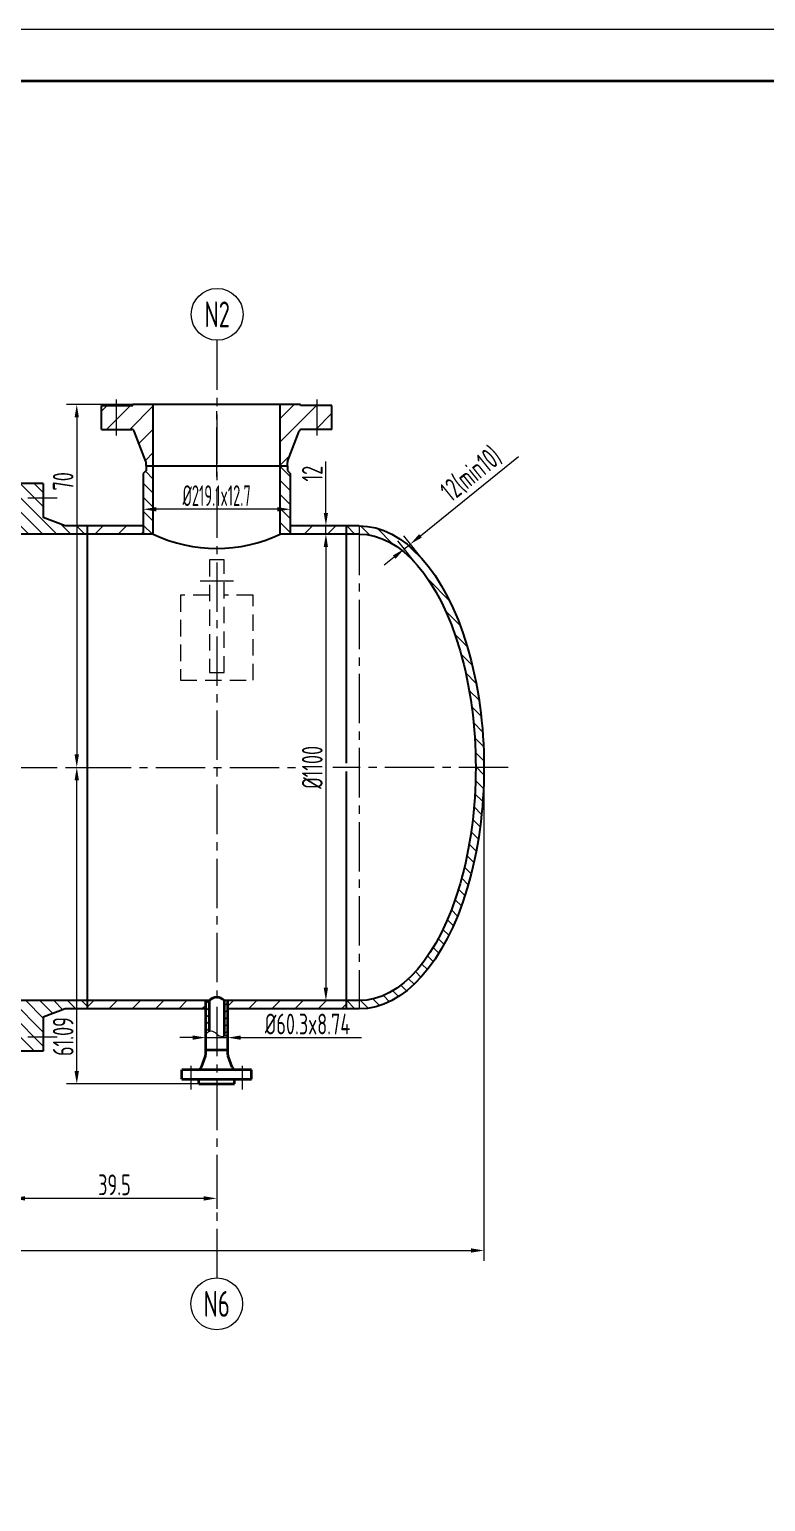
# Model space of a CAD drawing. Header units: millimetres. Extents: x 5765 to 6606, y -201 to 393.
# Drawn here: x 6270.5 to 6412.7, y 109.4 to 393.4 of the extents above; entities that cross this region are included whole.
import ezdxf
from ezdxf.enums import TextEntityAlignment as Align

# ---------------------------------------------------------------- set-up
doc = ezdxf.new("R2010")
doc.units = ezdxf.units.MM
doc.linetypes.add('CENTER2', pattern=[28.575, 19.05, -3.175, 3.175, -3.175])
doc.linetypes.add('DASHED2', pattern=[9.525, 6.35, -3.175])
for name, color, linetype, lineweight in [('1粗实线', 7, 'Continuous', 35), ('2细实线', 3, 'Continuous', 13), ('3中心线', 1, 'CENTER2', 13), ('4虚线', 4, 'DASHED2', 13), ('6剖面线', 6, 'Continuous', 13), ('7文本', 2, 'Continuous', 13), ('8标注', 3, 'Continuous', 13), ('9图表', 4, 'Continuous', 13)]:
    doc.layers.add(name, color=color, linetype=linetype, lineweight=lineweight)
doc.styles.add('lanpec', font='bpec_e.shx', dxfattribs={"width": 0.75, "bigfont": 'hztxt.shx'})
doc.styles.add('lanpec-dim', font='bpec_e.shx', dxfattribs={"width": 0.75})
doc.dimstyles.new('lanpec', dxfattribs={"dimtxt": 4, "dimasz": 2.5, "dimexe": 2, "dimexo": 0, "dimtad": 1, "dimdsep": 46, "dimtxsty": 'lanpec-dim', "dimcen": 2.5, "dimclrd": 256, "dimclre": 256, "dimclrt": 256, "dimazin": 0, "dimtfac": 1, "dimtmove": 0, "dimatfit": 3, "dimfxl": 1, "dimlwd": -1, "dimlwe": -1, "dimarcsym": 0})
doc.dimstyles.new('lanpec$0', dxfattribs={"dimscale": 10, "dimtxt": 4, "dimasz": 2.5, "dimexe": 2, "dimexo": 0, "dimtad": 1, "dimdec": 1, "dimdsep": 46, "dimtxsty": 'lanpec-dim', "dimcen": 0.09, "dimclrd": 256, "dimclre": 256, "dimclrt": 256, "dimadec": 1, "dimazin": 0, "dimtfac": 0.707, "dimtdec": 1, "dimtmove": 0, "dimatfit": 3, "dimfxl": 1, "dimarcsym": 0})
pattern_1 = [(135, (6011.9317, 1237.1623), (-1.3470384, -1.3470384), [])]
pattern_2 = [(45, (6011.9317, 1237.1623), (-2.245064, 2.245064), [])]

# ---------------------------------------------------------------- blocks, each defined once
blk = doc.blocks.new('A1')
at = {"layer": '1粗实线'}
blk.add_lwpolyline([(-816, 10), (-10, 10), (-10, 584), (-816, 584)], close=True, dxfattribs=at)
at = {"layer": '9图表'}
blk.add_lwpolyline([(-841, 0), (0, 0), (0, 594), (-841, 594)], close=True, dxfattribs=at)
blk = doc.blocks.new('*D39')
at = {"layer": '8标注', "transparency": 16777216}
for p, q in [((6327.77, 296.08), (6329.77, 296.08)), ((6327.77, 293.58), (6327.77, 208.58)), ((6327.77, 206.08), (6329.77, 206.08))]:
    blk.add_line(p, q, dxfattribs=at)
for points in [[(6327.35, 293.58), (6328.18, 293.58), (6327.77, 296.08)], [(6327.35, 208.58), (6328.18, 208.58), (6327.77, 206.08)]]:
    blk.add_solid(points, dxfattribs=at)
at = {"layer": 'Defpoints', "color": 0, "transparency": 16777216}
for p in [(6327.77, 296.08), (6327.77, 206.08), (6327.77, 206.08)]:
    blk.add_point(p, dxfattribs=at)
at = {"layer": '8标注', "transparency": 16777216, "insert": (6325.14, 251.08), "char_height": 4, "attachment_point": 5, "rotation": 90, "style": 'lanpec-dim'}
blk.add_mtext('%%C1100', dxfattribs=at)
blk = doc.blocks.new('*D40')
at = {"layer": '8标注', "transparency": 16777216}
for p, q in [((6327.77, 300.18), (6327.77, 310.1)), ((6324.34, 297.68), (6329.77, 297.68)), ((6324.34, 296.08), (6329.77, 296.08)), ((6327.77, 296.08), (6327.77, 297.68)), ((6327.77, 293.58), (6327.77, 291.08))]:
    blk.add_line(p, q, dxfattribs=at)
for points in [[(6327.35, 300.18), (6328.18, 300.18), (6327.77, 297.68)], [(6327.35, 293.58), (6328.18, 293.58), (6327.77, 296.08)]]:
    blk.add_solid(points, dxfattribs=at)
at = {"layer": 'Defpoints', "color": 0, "transparency": 16777216}
for p in [(6324.34, 297.68), (6324.34, 296.08), (6327.77, 297.68)]:
    blk.add_point(p, dxfattribs=at)
at = {"layer": '8标注', "transparency": 16777216, "insert": (6325.14, 307.75), "char_height": 4, "attachment_point": 5, "rotation": 90, "style": 'lanpec-dim'}
blk.add_mtext('12', dxfattribs=at)
blk = doc.blocks.new('*D41')
at = {"layer": '8标注', "transparency": 16777216}
for p, q in [((6346.02, 295.74), (6364.94, 311.07)), ((6347.16, 290.36), (6342.82, 295.72)), ((6345.98, 289.41), (6341.64, 294.76)), ((6342.9, 293.21), (6344.08, 294.16)), ((6340.96, 291.63), (6339.02, 290.06))]:
    blk.add_line(p, q, dxfattribs=at)
for points in [[(6345.76, 296.06), (6346.28, 295.41), (6344.08, 294.16)], [(6340.7, 291.96), (6341.22, 291.31), (6342.9, 293.21)]]:
    blk.add_solid(points, dxfattribs=at)
at = {"layer": 'Defpoints', "color": 0, "transparency": 16777216}
for p in [(6344.08, 294.16), (6347.16, 290.36), (6345.98, 289.41)]:
    blk.add_point(p, dxfattribs=at)
at = {"layer": '8标注', "transparency": 16777216, "insert": (6355.87, 307.58), "char_height": 4, "attachment_point": 5, "rotation": 39.0248, "style": 'lanpec-dim'}
blk.add_mtext('12(min10)', dxfattribs=at)
blk = doc.blocks.new('*D42')
at = {"layer": '8标注', "transparency": 16777216}
for p, q in [((6292.51, 302.26), (6292.51, 298.87)), ((6320.88, 300.87), (6320.88, 302.87)), ((6318.38, 300.87), (6295.01, 300.87))]:
    blk.add_line(p, q, dxfattribs=at)
for points in [[(6295.01, 301.29), (6295.01, 300.45), (6292.51, 300.87)], [(6318.38, 301.29), (6318.38, 300.45), (6320.88, 300.87)]]:
    blk.add_solid(points, dxfattribs=at)
at = {"layer": 'Defpoints', "color": 0, "transparency": 16777216}
for p in [(6292.51, 302.26), (6292.51, 300.87), (6320.88, 300.87)]:
    blk.add_point(p, dxfattribs=at)
at = {"layer": '8标注', "transparency": 16777216, "insert": (6306.69, 303.5), "char_height": 4, "attachment_point": 5, "style": 'lanpec-dim'}
blk.add_mtext('{\\W0.6;%%C219.1x12.7}', dxfattribs=at)
blk = doc.blocks.new('*D43')
at = {"layer": '8标注', "transparency": 16777216}
for p, q in [((6302.06, 198.94), (6299.56, 198.94)), ((6304.56, 198.94), (6304.56, 200.94)), ((6304.56, 198.94), (6308.83, 198.94)), ((6308.83, 197.88), (6308.83, 200.94)), ((6311.33, 198.94), (6334.64, 198.94))]:
    blk.add_line(p, q, dxfattribs=at)
for points in [[(6302.06, 199.35), (6302.06, 198.52), (6304.56, 198.94)], [(6311.33, 199.35), (6311.33, 198.52), (6308.83, 198.94)]]:
    blk.add_solid(points, dxfattribs=at)
at = {"layer": 'Defpoints', "color": 0, "transparency": 16777216}
for p in [(6304.56, 198.94), (6304.56, 198.94), (6308.83, 197.88)]:
    blk.add_point(p, dxfattribs=at)
at = {"layer": '8标注', "transparency": 16777216, "insert": (6324.23, 201.56), "char_height": 4, "attachment_point": 5, "style": 'lanpec-dim'}
blk.add_mtext('%%C60.3x8.74', dxfattribs=at)
blk = doc.blocks.new('管口号')
at = {"layer": '2细实线'}
blk.add_circle((0, 5), 5, dxfattribs=at)
at = {"layer": '7文本', "style": 'lanpec', "width": 0.75}
blk.add_attdef('N', text='', height=5, dxfattribs=at).set_placement((0, 5), align=Align.MIDDLE_CENTER)
blk = doc.blocks.new('*D65')
at = {"layer": '8标注', "transparency": 16777216}
for p, q in [((5853.2, 251.08), (5853.2, 155.87)), ((6358.29, 251.08), (6358.29, 155.87)), ((5855.7, 157.87), (6355.79, 157.87))]:
    blk.add_line(p, q, dxfattribs=at)
for points in [[(5855.7, 158.29), (5855.7, 157.45), (5853.2, 157.87)], [(6355.79, 158.29), (6355.79, 157.45), (6358.29, 157.87)]]:
    blk.add_solid(points, dxfattribs=at)
at = {"layer": 'Defpoints', "color": 0, "transparency": 16777216}
for p in [(5853.2, 251.08), (6358.29, 251.08), (6358.29, 157.87)]:
    blk.add_point(p, dxfattribs=at)
at = {"layer": '8标注', "transparency": 16777216, "insert": (6105.75, 160.49), "char_height": 4, "attachment_point": 5, "style": 'lanpec-dim'}
blk.add_mtext('505.09', dxfattribs=at)
blk = doc.blocks.new('*D49')
at = {"layer": '8标注', "transparency": 16777216}
for p, q in [((6267.19, 196.33), (6267.19, 165.92)), ((6306.69, 174), (6306.69, 165.92)), ((6304.19, 167.92), (6269.69, 167.92))]:
    blk.add_line(p, q, dxfattribs=at)
for points in [[(6269.69, 168.34), (6269.69, 167.5), (6267.19, 167.92)], [(6304.19, 168.34), (6304.19, 167.5), (6306.69, 167.92)]]:
    blk.add_solid(points, dxfattribs=at)
at = {"layer": 'Defpoints', "color": 0, "transparency": 16777216}
for p in [(6267.19, 196.33), (6306.69, 174), (6267.19, 167.92)]:
    blk.add_point(p, dxfattribs=at)
at = {"layer": '8标注', "transparency": 16777216, "insert": (6286.94, 170.54), "char_height": 4, "attachment_point": 5, "style": 'lanpec-dim'}
blk.add_mtext('39.5', dxfattribs=at)
blk = doc.blocks.new('*D56')
at = {"layer": '8标注', "transparency": 16777216}
for p, q in [((6291.28, 321.08), (6277.66, 321.08)), ((6279.66, 318.58), (6279.66, 253.58)), ((6278.32, 251.08), (6281.66, 251.08))]:
    blk.add_line(p, q, dxfattribs=at)
for points in [[(6279.24, 318.58), (6280.08, 318.58), (6279.66, 321.08)], [(6279.24, 253.58), (6280.08, 253.58), (6279.66, 251.08)]]:
    blk.add_solid(points, dxfattribs=at)
at = {"layer": 'Defpoints', "color": 0, "transparency": 16777216}
for p in [(6291.28, 321.08), (6278.32, 251.08), (6279.66, 251.08)]:
    blk.add_point(p, dxfattribs=at)
at = {"layer": '8标注', "transparency": 16777216, "insert": (6277.04, 306.26), "char_height": 4, "attachment_point": 5, "rotation": 90, "style": 'lanpec-dim'}
blk.add_mtext('70', dxfattribs=at)
blk = doc.blocks.new('*D57')
at = {"layer": '8标注', "transparency": 16777216}
for p, q in [((6278.32, 251.08), (6281.66, 251.08)), ((6279.66, 192.49), (6279.66, 248.58)), ((6304.04, 189.99), (6277.66, 189.99))]:
    blk.add_line(p, q, dxfattribs=at)
for points in [[(6279.24, 248.58), (6280.08, 248.58), (6279.66, 251.08)], [(6279.24, 192.49), (6280.08, 192.49), (6279.66, 189.99)]]:
    blk.add_solid(points, dxfattribs=at)
at = {"layer": 'Defpoints', "color": 0, "transparency": 16777216}
for p in [(6278.32, 251.08), (6279.66, 251.08), (6304.04, 189.99)]:
    blk.add_point(p, dxfattribs=at)
at = {"layer": '8标注', "transparency": 16777216, "insert": (6277.04, 199.14), "char_height": 4, "attachment_point": 5, "rotation": 90, "style": 'lanpec-dim'}
blk.add_mtext('61.09', dxfattribs=at)

msp = doc.modelspace()

# ---------------------------------------------------------------- hatches: boundary and pattern name
at = {"layer": '6剖面线'}
h = msp.add_hatch(dxfattribs=at)
h.set_pattern_fill('ANSI31', color=256, style=0)
h.set_pattern_definition(pattern_2)
h.paths.add_polyline_path([(6287.324, 316.269), (6288.824, 316.269), (6288.824, 320.879), (6287.324, 320.879)])
h.paths.add_polyline_path([(6285.824, 316.269), (6287.324, 316.269), (6287.324, 320.879), (6285.824, 320.879)])
h.paths.add_polyline_path([(6288.824, 320.879), (6290.504, 320.879), (6290.504, 321.079), (6294.444, 321.079), (6294.444, 309.279), (6293.044, 309.279), (6293.044, 309.887, 0.09138), (6293.011, 310.065), (6290.767, 315.947, 0.3110597), (6290.299, 316.269), (6288.824, 316.269)])
h.paths.add_polyline_path([(6284.444, 320.879), (6285.824, 320.879), (6285.824, 316.269), (6284.444, 316.269)])
h.paths.add_polyline_path([(6318.944, 321.079), (6322.884, 321.079), (6322.884, 320.879), (6326.064, 320.879), (6326.064, 316.269), (6323.088, 316.269, 0.3110597), (6322.621, 315.947), (6320.377, 310.065, 0.09138), (6320.344, 309.887), (6320.344, 309.279), (6318.944, 309.279)])
h.paths.add_polyline_path([(6326.064, 320.879), (6328.944, 320.879), (6328.944, 316.269), (6326.064, 316.269)])
h = msp.add_hatch(dxfattribs=at)
h.set_pattern_fill('ANSI31', color=256, scale=0.6, angle=90, style=0)
h.set_pattern_definition([(135, (6701.5307, -1590.2467), (-1.3470384, -1.3470384), [])])
h.paths.add_polyline_path([(6320.878, 307.784), (6320.344, 308.318), (6320.344, 309.279), (6318.944, 309.279), (6318.944, 296.079), (6320.878, 296.079)])
h.paths.add_polyline_path([(6292.51, 296.079), (6294.444, 296.079), (6294.444, 309.279), (6293.044, 309.279), (6293.044, 308.318), (6292.51, 307.784)])
h = msp.add_hatch(dxfattribs=at)
h.set_pattern_fill('ANSI31', color=256, scale=0.6, angle=90, style=0)
h.set_pattern_definition([(135, (-65366.0116, -31479.6335), (-1.34703842, -1.34703842), [])])
h.paths.add_polyline_path([(6267.194, 303.079), (6267.194, 305.829), (6273.194, 305.829), (6273.194, 303.079)])
h.paths.add_polyline_path([(6273.194, 303.079), (6273.194, 299.279), (6277.394, 297.679), (6281.694, 297.679), (6281.694, 296.079), (6267.194, 296.079), (6267.194, 300.479), (6266.194, 300.479), (6266.194, 300.829), (6267.194, 301.829), (6267.194, 303.079)])
h = msp.add_hatch(dxfattribs=at)
h.set_pattern_fill('ANSI31', color=256, style=0)
h.set_pattern_definition(pattern_2)
h.paths.add_polyline_path([(6320.878, 297.679), (6320.878, 296.079), (6331.694, 296.079), (6331.694, 297.679)])
h.paths.add_polyline_path([(6292.51, 296.079), (6292.51, 297.679), (6281.694, 297.679), (6281.694, 296.079)])
h = msp.add_hatch(dxfattribs=at)
h.set_pattern_fill('ANSI31', color=256, scale=0.6, angle=90, style=0)
h.set_pattern_definition(pattern_1)
edge = h.paths.add_edge_path()
edge.add_ellipse((6334.194, 251.079), major_axis=(0, 45), ratio=0.5, start_angle=270, end_angle=360)
edge.add_line((6334.194, 296.079), (6334.194, 297.679))
edge.add_ellipse((6334.194, 251.079), major_axis=(0, 46.6), ratio=0.5171674, start_angle=270, end_angle=360, ccw=False)
edge.add_line((6358.294, 251.079), (6356.694, 251.079))
h.paths.add_polyline_path([(6331.694, 296.079), (6331.694, 297.679), (6334.194, 297.679), (6334.194, 296.079)])
edge = h.paths.add_edge_path()
edge.add_ellipse((6334.194, 251.079), major_axis=(0, 45), ratio=0.5, start_angle=180, end_angle=270)
edge.add_line((6356.694, 251.079), (6358.294, 251.079))
edge.add_ellipse((6334.194, 251.079), major_axis=(0, 46.6), ratio=0.5171674, start_angle=180, end_angle=270, ccw=False)
edge.add_line((6334.194, 204.479), (6334.194, 206.079))
h.paths.add_polyline_path([(6334.194, 206.079), (6334.194, 204.479), (6331.694, 204.479), (6331.694, 206.079)])
h = msp.add_hatch(dxfattribs=at)
h.set_pattern_fill('ANSI31', color=256, scale=0.6, angle=90, style=0)
h.set_pattern_definition(pattern_1)
h.paths.add_polyline_path([(6281.694, 206.079), (6281.694, 204.479), (6277.394, 204.479), (6273.194, 202.879), (6273.194, 199.079), (6267.194, 199.079), (6267.194, 200.329), (6266.194, 201.329), (6266.194, 201.679), (6267.194, 201.679), (6267.194, 206.079)])
h.paths.add_polyline_path([(6273.194, 199.079), (6273.194, 196.329), (6267.194, 196.329), (6267.194, 199.079)])
h = msp.add_hatch(dxfattribs=at)
h.set_pattern_fill('ANSI31', color=256, style=0)
h.set_pattern_definition(pattern_2)
h.paths.add_polyline_path([(6308.83, 204.479), (6308.83, 206.079), (6331.694, 206.079), (6331.694, 204.479)])
h.paths.add_polyline_path([(6304.558, 206.079), (6304.558, 204.479), (6281.694, 204.479), (6281.694, 206.079)])
h = msp.add_hatch(dxfattribs=at)
h.set_pattern_fill('ANSI31', color=256, scale=0.3, style=0)
h.set_pattern_definition([(45, (4366.51915, 1236.3113), (-0.6735192, 0.6735192), [])])
h.paths.add_polyline_path([(6308.11, 199.14, 0.1674325), (6308.83, 199.628), (6308.83, 206.079), (6308.11, 206.079)])
h.paths.add_polyline_path([(6304.558, 199.628, -0.1674325), (6305.278, 200.115), (6305.278, 206.079), (6304.558, 206.079)])

# ---------------------------------------------------------------- linework, layer by layer
for p, q in [((6290.504, 320.879), (6290.504, 321.079)), ((6322.884, 321.079), (6290.504, 321.079)), ((6294.444, 296.079), (6294.444, 321.079)), ((6318.944, 296.079), (6318.944, 321.079)), ((6322.884, 320.879), (6322.884, 321.079)), ((6284.444, 316.269), (6284.444, 320.879)), ((6284.444, 320.879), (6290.504, 320.879)), ((6328.944, 320.879), (6322.884, 320.879)), ((6328.944, 316.269), (6328.944, 320.879)), ((6284.444, 316.269), (6290.299, 316.269)), ((6293.011, 310.065), (6290.767, 315.947)), ((6320.377, 310.065), (6322.621, 315.947)), ((6328.944, 316.269), (6323.088, 316.269)), ((6293.044, 309.279), (6293.044, 309.887)), ((6320.344, 309.279), (6320.344, 309.887)), ((6293.044, 308.318), (6292.51, 307.784)), ((6292.51, 307.784), (6292.51, 296.079)), ((6293.044, 309.279), (6320.344, 309.279)), ((6293.044, 309.279), (6293.044, 308.318)), ((6320.344, 309.279), (6320.344, 308.318)), ((6320.344, 308.318), (6320.878, 307.784)), ((6320.878, 307.784), (6320.878, 296.079)), ((6273.194, 305.829), (6267.194, 305.829)), ((6273.194, 305.829), (6273.194, 299.279)), ((6277.394, 297.679), (6273.194, 299.279)), ((6281.694, 296.079), (6267.194, 296.079)), ((6281.694, 297.679), (6277.394, 297.679)), ((6281.694, 297.679), (6281.694, 251.079)), ((6292.51, 297.679), (6281.694, 297.679)), ((6294.444, 296.079), (6281.694, 296.079)), ((6331.694, 296.079), (6318.944, 296.079)), ((6331.694, 297.679), (6320.878, 297.679)), ((6334.194, 297.679), (6331.694, 297.679)), ((6331.694, 297.679), (6331.694, 251.879)), ((6334.194, 296.079), (6331.694, 296.079)), ((6281.694, 251.079), (6281.694, 204.479)), ((6331.694, 250.279), (6331.694, 204.479)), ((6281.694, 206.079), (6267.194, 206.079)), ((6305.278, 206.079), (6281.694, 206.079)), ((6331.694, 206.079), (6308.11, 206.079)), ((6334.194, 206.079), (6331.694, 206.079)), ((6277.394, 204.479), (6273.194, 202.879)), ((6273.194, 202.879), (6273.194, 196.329)), ((6281.694, 204.479), (6277.394, 204.479)), ((6304.558, 204.479), (6281.694, 204.479)), ((6331.694, 204.479), (6308.83, 204.479)), ((6334.194, 204.479), (6331.694, 204.479)), ((6273.194, 196.329), (6267.194, 196.329))]:
    msp.add_line(p, q)
for centre, radius, start, end in [((6290.299, 315.769), 0.5, 20.88476, 90), ((6323.088, 315.769), 0.5, 90, 159.11524), ((6292.544, 309.887), 0.5, 0, 20.88476), ((6320.844, 309.887), 0.5, 159.11524, 180), ((6306.694, 321.78), 28.471, 244.51564, 295.48436)]:
    msp.add_arc(centre, radius, start, end)
at = {"extrusion": (0, 0, -1)}
for major_axis, ratio in [((0, 46.6), 0.5171674), ((0, 45), 0.5)]:
    msp.add_ellipse((6334.194, 251.079), major_axis=major_axis, ratio=ratio, start_param=0, end_param=3.1415927, dxfattribs=at)
at = {"layer": '1粗实线', "ltscale": 0.5}
for p, q in [((6304.558, 196.493), (6304.558, 206.079)), ((6305.278, 200.115), (6305.278, 206.079)), ((6308.11, 206.079), (6308.11, 199.14)), ((6308.83, 196.493), (6308.83, 206.079)), ((6304.558, 195.644), (6304.558, 196.493)), ((6308.83, 196.493), (6304.558, 196.493)), ((6308.83, 195.644), (6308.83, 196.493)), ((6303.725, 193.248), (6304.508, 195.367)), ((6309.662, 193.248), (6308.879, 195.367)), ((6313.414, 192.725), (6299.974, 192.725)), ((6299.974, 190.933), (6299.974, 192.725)), ((6299.974, 190.933), (6313.414, 190.933)), ((6303.262, 189.993), (6303.262, 190.933)), ((6310.126, 189.993), (6310.126, 190.933)), ((6313.414, 190.933), (6313.414, 192.725)), ((6303.262, 189.993), (6310.126, 189.993))]:
    msp.add_line(p, q, dxfattribs=at)
for centre, radius, start, end in [((6306.694, 204.876), 1.858, 40.35736, 139.64264), ((6302.975, 193.525), 0.8, 270, 339.71987), ((6303.758, 195.644), 0.8, 339.71987, 0), ((6309.63, 195.644), 0.8, 180, 200.28013), ((6310.413, 193.525), 0.8, 200.28013, 270)]:
    msp.add_arc(centre, radius, start, end, dxfattribs=at)
at = {"layer": '2细实线'}
msp.add_lwpolyline([(6308.83, 199.628, -0.5), (6306.694, 199.628, 0.5), (6304.558, 199.628, 0.5)], format="xyb", dxfattribs=at)
at = {"layer": '3中心线', "ltscale": 0.5}
for p, q in [((6306.694, 333.468), (6306.694, 152.57)), ((6287.324, 315.079), (6287.324, 322.069)), ((6306.694, 307.104), (6306.694, 321.079)), ((6326.064, 315.079), (6326.064, 322.069)), ((6255.927, 303.079), (6275.865, 303.079)), ((6334.194, 297.679), (6334.194, 204.479)), ((6303.463, 287.084), (6309.924, 287.084)), ((6166.351, 251.079), (6321.93, 251.079)), ((6362.983, 251.079), (6329.09, 251.079)), ((6255.927, 199.079), (6275.865, 199.079)), ((6301.742, 188.915), (6301.742, 193.525)), ((6311.646, 188.915), (6311.646, 193.525))]:
    msp.add_line(p, q, dxfattribs=at)
at = {"layer": '4虚线', "ltscale": 0.5}
for p, q in [((6308.094, 291.084), (6305.294, 291.084)), ((6305.294, 291.084), (6305.294, 269.362)), ((6308.094, 269.362), (6308.094, 291.084)), ((6305.294, 284.287), (6299.694, 284.287)), ((6299.694, 284.287), (6299.694, 267.897)), ((6313.694, 284.287), (6308.094, 284.287)), ((6313.694, 267.897), (6313.694, 284.287)), ((6299.694, 267.897), (6313.694, 267.897)), ((6305.294, 269.362), (6308.094, 269.362))]:
    msp.add_line(p, q, dxfattribs=at)

# ---------------------------------------------------------------- block references
at = {"layer": '2细实线'}
msp.add_blockref('A1', (6606.028, -200.559), dxfattribs=at)
at = {"layer": '8标注'}
for p, values in [((6306.777, 333.468), {'N': 'N2'}), ((6306.694, 142.57), {'N': 'N6'})]:
    msp.add_blockref('管口号', p, dxfattribs=at).add_auto_attribs(values)

# ---------------------------------------------------------------- dimensions: what is measured, and where the dimension line sits
for p1, angle, picture, middle in [((6291.285, 321.079), 270, '*D56', (6279.66, 306.258)), ((6304.043, 189.993), 90, '*D57', (6279.66, 199.138))]:
    dim = msp.add_linear_dim(base=(6279.66, 251.079), p1=p1, p2=(6278.32, 251.079), angle=angle, dimstyle='lanpec$0', override={"dimscale": 1, "dimdec": 2, "dimcen": 2.5, "dimadec": 2, "dimtfac": 1, "dimtdec": 2, "dimlwd": 65535, "dimlwe": 65535}, dxfattribs=at)
    dim.commit()
    dim.dimension.update_dxf_attribs({"geometry": picture, "text_midpoint": middle, "dimtype": 160})
for base, p1, p2, angle, text, picture, middle, dimtype in [((6344.079, 294.162), (6345.981, 289.41), (6347.157, 290.363), 39.02482, '12(min10)', '*D41', (6357.76, 305.251), 161), ((6327.768, 297.679), (6324.339, 296.079), (6324.339, 297.679), 90, '12', '*D40', (6327.768, 307.749), 160), ((6304.558, 198.936), (6308.83, 197.878), (6304.558, 198.936), 180, '%%C60.3x8.74', '*D43', (6324.233, 198.936), 160)]:
    dim = msp.add_linear_dim(base=base, p1=p1, p2=p2, angle=angle, text=text, dimstyle='lanpec', dxfattribs=at)
    dim.commit()
    dim.dimension.update_dxf_attribs({"geometry": picture, "text_midpoint": middle, "dimtype": dimtype})
for base, p1, p2, angle, text, picture, middle in [((6292.51, 300.872), (6320.878, 300.872), (6292.51, 302.262), 180, '{\\W0.6;%%C219.1x12.7}', '*D42', (6306.694, 303.497)), ((6327.768, 206.079), (6327.768, 296.079), (6327.768, 206.079), 90, '%%C1100', '*D39', (6325.143, 251.079))]:
    dim = msp.add_linear_dim(base=base, p1=p1, p2=p2, angle=angle, text=text, dimstyle='lanpec', dxfattribs=at)
    dim.commit()
    dim.dimension.update_dxf_attribs({"geometry": picture, "text_midpoint": middle})
dim = msp.add_linear_dim(base=(6358.294, 157.868), p1=(5853.203, 251.079), p2=(6358.294, 251.079), dimstyle='lanpec$0', override={"dimscale": 1, "dimdec": 2, "dimcen": 2.5, "dimadec": 2, "dimtfac": 1, "dimtdec": 2, "dimlwd": 65535, "dimlwe": 65535}, dxfattribs=at)
dim.commit()
dim.dimension.update_dxf_attribs({"geometry": '*D65', "text_midpoint": (6105.748, 160.493)})
dim = msp.add_linear_dim(base=(6267.194, 167.918), p1=(6306.694, 173.998), p2=(6267.194, 196.329), angle=180, dimstyle='lanpec$0', override={"dimscale": 1, "dimdec": 2, "dimcen": 2.5, "dimadec": 2, "dimtfac": 1, "dimtdec": 2, "dimlwd": 65535, "dimlwe": 65535}, dxfattribs=at)
dim.commit()
dim.dimension.update_dxf_attribs({"geometry": '*D49', "text_midpoint": (6286.944, 170.543)})

doc.saveas('drawing.dxf')
